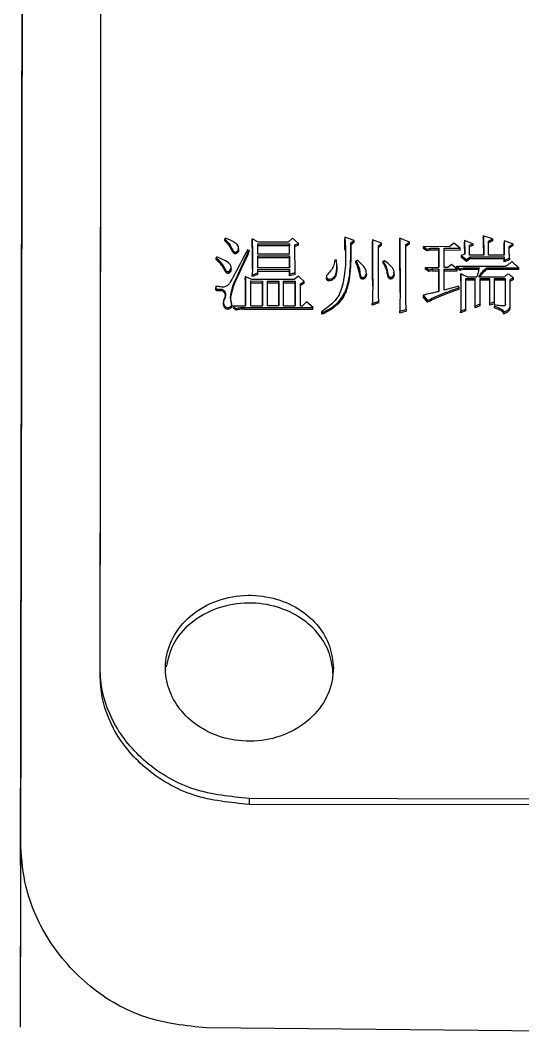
# Model space of a CAD drawing. Header units: millimetres. Extents: x 2271 to 4415, y 823 to 2339.
# Drawn here: x 2753.59 to 2767.05, y 2090 to 2117.29 of the extents above; entities that cross this region are included whole.
import ezdxf

# ---------------------------------------------------------------- set-up
doc = ezdxf.new("R2010")
doc.units = ezdxf.units.MM

msp = doc.modelspace()

# ---------------------------------------------------------------- linework, layer by layer
at = {"color": 7, "linetype": 'Continuous', "lineweight": 25}
for p, q in [((2759.063, 2111.378), (2759.063, 2111.425)), ((2759.972, 2111.345), (2759.799, 2111.432)), ((2759.95, 2111.302), (2760.805, 2111.3)), ((2759.95, 2111.024), (2759.95, 2111.302)), ((2760.762, 2111.344), (2759.972, 2111.345)), ((2760.881, 2111.447), (2760.762, 2111.344)), ((2760.805, 2111.023), (2760.805, 2111.3)), ((2760.805, 2111.3), (2760.805, 2111.254)), ((2761.043, 2111.309), (2760.881, 2111.447)), ((2760.945, 2111.274), (2761.043, 2111.309)), ((2761.043, 2111.262), (2760.945, 2111.227)), ((2762.282, 2111.132), (2762.287, 2111.432)), ((2762.536, 2111.392), (2762.287, 2111.479)), ((2762.449, 2111.323), (2762.536, 2111.392)), ((2762.449, 2111.277), (2762.449, 2111.323)), ((2763.271, 2111.313), (2763.022, 2111.409)), ((2763.022, 2111.409), (2763.022, 2111.362)), ((2763.271, 2111.266), (2763.184, 2111.197)), ((2763.185, 2111.244), (2763.271, 2111.313)), ((2764.018, 2111.346), (2763.758, 2111.451)), ((2763.919, 2109.911), (2763.92, 2111.277)), ((2763.92, 2111.277), (2764.018, 2111.346)), ((2764.017, 2111.3), (2763.92, 2111.231)), ((2765.207, 2111.318), (2765.088, 2111.223)), ((2765.38, 2111.179), (2765.207, 2111.318)), ((2765.716, 2111.3), (2765.489, 2111.387)), ((2765.489, 2111.387), (2765.489, 2111.34)), ((2765.629, 2111.265), (2765.716, 2111.3)), ((2765.629, 2110.997), (2765.629, 2111.265)), ((2766.246, 2111.429), (2765.997, 2111.516)), ((2765.997, 2111.516), (2765.997, 2111.469)), ((2766.137, 2110.996), (2766.138, 2111.368)), ((2766.138, 2111.368), (2766.246, 2111.429)), ((2766.246, 2111.382), (2766.138, 2111.322)), ((2766.56, 2111.376), (2766.559, 2110.995)), ((2766.56, 2111.376), (2766.559, 2111.33)), ((2766.559, 2110.995), (2766.559, 2111.33)), ((2766.787, 2111.298), (2766.56, 2111.376)), ((2766.689, 2111.229), (2766.787, 2111.298)), ((2759.436, 2111.198), (2759.436, 2111.209)), ((2759.436, 2111.163), (2759.436, 2111.176)), ((2759.723, 2111.091), (2759.723, 2111.138)), ((2759.95, 2111.255), (2760.805, 2111.254)), ((2760.805, 2111.023), (2759.95, 2111.024)), ((2760.804, 2111.023), (2760.805, 2111.254)), ((2762.449, 2111.144), (2762.449, 2111.191)), ((2763.183, 2110.113), (2763.185, 2111.244)), ((2764.396, 2111.224), (2764.483, 2111.155)), ((2765.088, 2111.223), (2764.396, 2111.224)), ((2764.396, 2111.178), (2764.396, 2111.224)), ((2764.482, 2111.108), (2764.396, 2111.178)), ((2764.482, 2111.108), (2764.483, 2111.155)), ((2764.58, 2111.134), (2764.482, 2111.108)), ((2764.58, 2111.181), (2764.807, 2111.18)), ((2764.58, 2111.134), (2764.58, 2111.181)), ((2764.58, 2111.134), (2764.807, 2111.134)), ((2764.806, 2110.668), (2764.807, 2111.134)), ((2764.807, 2111.18), (2764.807, 2110.668)), ((2764.947, 2110.668), (2764.948, 2111.18)), ((2764.947, 2111.134), (2765.38, 2111.133)), ((2764.948, 2111.18), (2765.38, 2111.179)), ((2765.499, 2111.023), (2765.402, 2110.988)), ((2765.402, 2110.988), (2765.542, 2110.875)), ((2765.716, 2111.253), (2765.629, 2111.219)), ((2766.008, 2110.996), (2765.629, 2110.997)), ((2766.559, 2110.995), (2766.137, 2110.996)), ((2766.786, 2111.251), (2766.689, 2111.182)), ((2758.835, 2110.876), (2758.836, 2110.922)), ((2759.95, 2110.981), (2760.804, 2110.98)), ((2759.95, 2110.66), (2759.95, 2110.981)), ((2759.95, 2110.935), (2760.804, 2110.933)), ((2760.804, 2110.98), (2760.804, 2110.658)), ((2760.804, 2110.658), (2760.804, 2110.933)), ((2762.016, 2110.873), (2762.059, 2110.873)), ((2763.314, 2110.836), (2763.346, 2110.853)), ((2763.314, 2110.79), (2763.314, 2110.836)), ((2765.142, 2110.746), (2765.045, 2110.668)), ((2765.293, 2110.624), (2765.142, 2110.746)), ((2765.542, 2110.829), (2765.402, 2110.942)), ((2765.542, 2110.875), (2765.64, 2110.953)), ((2765.64, 2110.907), (2765.542, 2110.829)), ((2765.542, 2110.875), (2765.542, 2110.829)), ((2765.64, 2110.953), (2766.559, 2110.952)), ((2765.64, 2110.907), (2766.559, 2110.905)), ((2766.559, 2110.952), (2766.559, 2110.865)), ((2766.559, 2110.952), (2766.559, 2110.905)), ((2766.559, 2110.865), (2766.7, 2110.917)), ((2766.559, 2110.819), (2766.559, 2110.905)), ((2766.7, 2110.87), (2766.559, 2110.819)), ((2766.7, 2110.917), (2766.7, 2110.87)), ((2759.236, 2110.631), (2759.236, 2110.678)), ((2759.809, 2110.634), (2759.798, 2110.468)), ((2759.798, 2110.468), (2759.949, 2110.52)), ((2759.949, 2110.475), (2759.798, 2110.423)), ((2759.798, 2110.423), (2759.798, 2110.468)), ((2759.949, 2110.52), (2759.95, 2110.616)), ((2760.804, 2110.658), (2759.95, 2110.66)), ((2759.95, 2110.616), (2760.804, 2110.614)), ((2759.95, 2110.57), (2760.804, 2110.569)), ((2760.804, 2110.614), (2760.804, 2110.484)), ((2760.804, 2110.438), (2760.804, 2110.569)), ((2760.804, 2110.484), (2760.955, 2110.527)), ((2760.804, 2110.438), (2760.804, 2110.484)), ((2760.955, 2110.481), (2760.804, 2110.438)), ((2761.842, 2110.506), (2761.842, 2110.505)), ((2762.065, 2110.577), (2762.066, 2110.623)), ((2762.859, 2110.534), (2762.859, 2110.557)), ((2763.602, 2110.553), (2763.602, 2110.557)), ((2763.602, 2110.511), (2763.602, 2110.539)), ((2764.449, 2110.623), (2764.45, 2110.669)), ((2764.536, 2110.553), (2764.449, 2110.623)), ((2764.45, 2110.669), (2764.536, 2110.599)), ((2764.45, 2110.669), (2764.807, 2110.668)), ((2764.536, 2110.553), (2764.536, 2110.599)), ((2764.633, 2110.579), (2764.536, 2110.553)), ((2764.633, 2110.625), (2764.807, 2110.624)), ((2764.633, 2110.579), (2764.633, 2110.625)), ((2764.633, 2110.579), (2764.806, 2110.579)), ((2764.807, 2110.624), (2764.806, 2110.023)), ((2764.806, 2110.023), (2764.806, 2110.579)), ((2765.045, 2110.668), (2764.947, 2110.668)), ((2764.947, 2110.624), (2765.293, 2110.624)), ((2764.947, 2110.057), (2764.947, 2110.624)), ((2764.947, 2110.578), (2765.293, 2110.578)), ((2765.282, 2110.656), (2765.283, 2110.702)), ((2765.283, 2110.702), (2766.602, 2110.7)), ((2765.293, 2110.578), (2765.293, 2110.624)), ((2765.39, 2110.447), (2765.391, 2110.493)), ((2765.392, 2110.29), (2765.39, 2110.447)), ((2765.466, 2110.658), (2765.888, 2110.657)), ((2765.466, 2110.612), (2765.466, 2110.658)), ((2765.876, 2110.612), (2765.466, 2110.612)), ((2766.083, 2110.657), (2766.948, 2110.655)), ((2766.083, 2110.611), (2766.083, 2110.657)), ((2766.948, 2110.61), (2766.083, 2110.611)), ((2759.787, 2110.346), (2759.614, 2110.425)), ((2759.614, 2110.425), (2759.614, 2110.379)), ((2759.625, 2110.216), (2759.624, 2109.638)), ((2759.624, 2110.17), (2759.625, 2110.216)), ((2759.624, 2109.638), (2759.624, 2110.17)), ((2759.765, 2110.303), (2760.079, 2110.302)), ((2759.765, 2109.638), (2759.765, 2110.303)), ((2759.765, 2110.257), (2760.079, 2110.257)), ((2760.923, 2110.344), (2759.787, 2110.346)), ((2760.079, 2110.302), (2760.078, 2109.637)), ((2760.078, 2109.637), (2760.079, 2110.257)), ((2760.079, 2110.257), (2760.079, 2110.302)), ((2760.208, 2109.637), (2760.209, 2110.302)), ((2760.209, 2110.302), (2760.512, 2110.301)), ((2760.209, 2110.256), (2760.512, 2110.256)), ((2760.512, 2110.301), (2760.511, 2109.636)), ((2760.511, 2109.636), (2760.512, 2110.256)), ((2760.512, 2110.256), (2760.512, 2110.301)), ((2760.641, 2109.636), (2760.642, 2110.301)), ((2760.641, 2110.256), (2760.955, 2110.255)), ((2760.642, 2110.301), (2760.955, 2110.3)), ((2761.042, 2110.431), (2760.923, 2110.344)), ((2760.954, 2109.636), (2760.955, 2110.255)), ((2760.955, 2110.3), (2760.955, 2109.636)), ((2760.955, 2110.255), (2760.955, 2110.3)), ((2761.193, 2110.291), (2761.042, 2110.431)), ((2761.095, 2109.635), (2761.096, 2110.23)), ((2761.096, 2110.23), (2761.193, 2110.291)), ((2761.193, 2110.246), (2761.096, 2110.185)), ((2765.393, 2110.294), (2765.392, 2109.64)), ((2765.53, 2109.548), (2765.531, 2110.371)), ((2765.531, 2110.371), (2765.78, 2110.37)), ((2765.78, 2110.325), (2765.531, 2110.325)), ((2765.564, 2110.414), (2765.823, 2110.414)), ((2765.779, 2109.627), (2765.78, 2110.37)), ((2765.779, 2109.582), (2765.78, 2110.325)), ((2765.78, 2110.325), (2765.78, 2110.37)), ((2765.877, 2110.413), (2766.559, 2110.412)), ((2765.909, 2109.679), (2765.91, 2110.37)), ((2766.169, 2110.324), (2765.909, 2110.324)), ((2765.91, 2110.37), (2766.169, 2110.369)), ((2766.168, 2109.652), (2766.169, 2110.324)), ((2766.169, 2109.696), (2766.169, 2110.369)), ((2766.169, 2110.324), (2766.169, 2110.369)), ((2766.298, 2109.74), (2766.299, 2110.369)), ((2766.299, 2110.369), (2766.591, 2110.369)), ((2766.591, 2110.323), (2766.299, 2110.324)), ((2766.59, 2109.678), (2766.591, 2110.369)), ((2766.59, 2109.677), (2766.591, 2110.323)), ((2766.591, 2110.323), (2766.591, 2110.369)), ((2766.72, 2109.651), (2766.721, 2110.342)), ((2758.824, 2110.076), (2758.824, 2110.121)), ((2764.384, 2109.927), (2764.502, 2109.779)), ((2764.384, 2109.927), (2764.384, 2109.882)), ((2765.336, 2110.161), (2764.947, 2110.057)), ((2765.347, 2110.126), (2765.336, 2110.161)), ((2765.347, 2110.081), (2765.347, 2110.126)), ((2759.278, 2109.639), (2759.364, 2109.568)), ((2759.278, 2109.639), (2759.624, 2109.638)), ((2759.765, 2109.638), (2760.078, 2109.637)), ((2760.511, 2109.636), (2760.208, 2109.637)), ((2760.641, 2109.636), (2760.955, 2109.636)), ((2761.095, 2109.635), (2761.149, 2109.635)), ((2761.258, 2109.74), (2761.149, 2109.635)), ((2761.431, 2109.591), (2761.258, 2109.74)), ((2763.021, 2109.702), (2763.194, 2109.763)), ((2763.194, 2109.718), (2763.021, 2109.657)), ((2763.021, 2109.657), (2763.021, 2109.702)), ((2764.502, 2109.734), (2764.384, 2109.882)), ((2764.502, 2109.734), (2764.502, 2109.779)), ((2765.779, 2109.582), (2765.779, 2109.627)), ((2766.168, 2109.652), (2766.169, 2109.696)), ((2766.298, 2109.661), (2766.298, 2109.626)), ((2766.298, 2109.661), (2766.298, 2109.616)), ((2766.298, 2109.581), (2766.298, 2109.626)), ((2766.72, 2109.607), (2766.72, 2109.651)), ((2759.364, 2109.524), (2759.278, 2109.594)), ((2759.364, 2109.524), (2759.364, 2109.568)), ((2759.581, 2109.594), (2761.431, 2109.591)), ((2759.581, 2109.55), (2759.581, 2109.594)), ((2759.581, 2109.55), (2761.43, 2109.546)), ((2761.668, 2109.485), (2761.69, 2109.459)), ((2761.668, 2109.441), (2761.668, 2109.485)), ((2761.69, 2109.415), (2761.668, 2109.441)), ((2761.69, 2109.415), (2761.69, 2109.459)), ((2763.756, 2109.49), (2763.929, 2109.542)), ((2763.756, 2109.446), (2763.756, 2109.49)), ((2763.929, 2109.542), (2763.929, 2109.498)), ((2765.389, 2109.452), (2765.39, 2109.496)), ((2766.298, 2109.581), (2766.298, 2109.616)), ((2766.547, 2109.423), (2766.547, 2109.467)), ((2755.725, 2099.749), (2755.726, 2099.941)), ((2759.721, 2096.434), (2759.72, 2096.274)), ((2796.72, 2096.207), (2759.72, 2096.274)), ((2796.721, 2096.366), (2759.721, 2096.434)), ((2789.033, 2089.997), (2758.582, 2090.282))]:
    msp.add_line(p, q, dxfattribs=at)
at = {"color": 7, "linetype": 'Continuous', "lineweight": 25, "flags": 128}
for points in [[(2759.063, 2111.425), (2759.069, 2111.431), (2759.077, 2111.441), (2759.085, 2111.451)], [(2759.434, 2111.162), (2759.438, 2111.141), (2759.431, 2111.101), (2759.409, 2111.064), (2759.377, 2111.037), (2759.362, 2111.031), (2759.347, 2111.029), (2759.331, 2111.032), (2759.316, 2111.041), (2759.291, 2111.068), (2759.182, 2111.25), (2759.063, 2111.378), (2759.063, 2111.378)], [(2759.799, 2111.385), (2759.799, 2111.411), (2759.799, 2111.432)], [(2761.043, 2111.262), (2761.043, 2111.288), (2761.043, 2111.309)], [(2762.535, 2111.346), (2762.536, 2111.372), (2762.536, 2111.392)], [(2763.271, 2111.266), (2763.271, 2111.293), (2763.271, 2111.313)], [(2763.758, 2111.404), (2763.758, 2111.43), (2763.758, 2111.451)], [(2764.017, 2111.3), (2764.017, 2111.326), (2764.018, 2111.346)], [(2765.716, 2111.3), (2765.716, 2111.274), (2765.716, 2111.253)], [(2766.246, 2111.429), (2766.246, 2111.403), (2766.246, 2111.382)], [(2766.787, 2111.298), (2766.787, 2111.272), (2766.786, 2111.251)], [(2764.483, 2111.155), (2764.531, 2111.168), (2764.58, 2111.181)], [(2764.807, 2111.134), (2764.807, 2111.16), (2764.807, 2111.18)], [(2765.38, 2111.133), (2765.38, 2111.159), (2765.38, 2111.179)], [(2765.402, 2110.988), (2765.402, 2110.963), (2765.402, 2110.942)], [(2758.836, 2110.922), (2758.847, 2110.935), (2758.857, 2110.948)], [(2760.804, 2110.933), (2760.804, 2110.959), (2760.804, 2110.98)], [(2762.578, 2110.837), (2762.586, 2110.844), (2762.599, 2110.854), (2762.611, 2110.863)], [(2762.578, 2110.791), (2762.578, 2110.811), (2762.578, 2110.824), (2762.578, 2110.837)], [(2762.856, 2110.511), (2762.861, 2110.476), (2762.846, 2110.413), (2762.828, 2110.382), (2762.805, 2110.363), (2762.777, 2110.351), (2762.756, 2110.349), (2762.741, 2110.352), (2762.729, 2110.359), (2762.717, 2110.373), (2762.699, 2110.42), (2762.689, 2110.477), (2762.628, 2110.701), (2762.578, 2110.791), (2762.578, 2110.791)], [(2765.64, 2110.953), (2765.64, 2110.927), (2765.64, 2110.907)], [(2766.559, 2110.865), (2766.559, 2110.839), (2766.559, 2110.819)], [(2759.949, 2110.475), (2759.949, 2110.5), (2759.949, 2110.52)], [(2760.804, 2110.569), (2760.804, 2110.594), (2760.804, 2110.614)], [(2760.955, 2110.481), (2760.955, 2110.507), (2760.955, 2110.527)], [(2764.536, 2110.599), (2764.585, 2110.612), (2764.633, 2110.625)], [(2764.806, 2110.579), (2764.806, 2110.604), (2764.807, 2110.624)], [(2765.369, 2110.632), (2765.418, 2110.645), (2765.466, 2110.658)], [(2765.369, 2110.586), (2765.369, 2110.612), (2765.369, 2110.632)], [(2765.466, 2110.612), (2765.417, 2110.599), (2765.369, 2110.586)], [(2766.948, 2110.61), (2766.948, 2110.635), (2766.948, 2110.655)], [(2761.193, 2110.246), (2761.193, 2110.271), (2761.193, 2110.291)], [(2766.808, 2110.386), (2766.786, 2110.375), (2766.764, 2110.364), (2766.743, 2110.353), (2766.721, 2110.342)], [(2766.807, 2110.34), (2766.764, 2110.318), (2766.721, 2110.297)], [(2766.807, 2110.34), (2766.807, 2110.366), (2766.808, 2110.386)], [(2763.194, 2109.718), (2763.194, 2109.743), (2763.194, 2109.763)], [(2765.909, 2109.679), (2765.863, 2109.661), (2765.821, 2109.644), (2765.779, 2109.627)], [(2765.909, 2109.635), (2765.844, 2109.608), (2765.779, 2109.582)], [(2765.909, 2109.635), (2765.909, 2109.66), (2765.909, 2109.679)], [(2766.298, 2109.695), (2766.233, 2109.673), (2766.168, 2109.652)], [(2766.298, 2109.74), (2766.252, 2109.724), (2766.21, 2109.71), (2766.169, 2109.696)], [(2766.298, 2109.695), (2766.298, 2109.72), (2766.298, 2109.74)], [(2761.43, 2109.546), (2761.43, 2109.571), (2761.431, 2109.591)], [(2763.756, 2109.446), (2763.803, 2109.46), (2763.851, 2109.474), (2763.929, 2109.498)], [(2765.53, 2109.504), (2765.46, 2109.478), (2765.389, 2109.452)], [(2765.53, 2109.548), (2765.484, 2109.531), (2765.437, 2109.514), (2765.39, 2109.496)], [(2765.53, 2109.504), (2765.53, 2109.529), (2765.53, 2109.548)], [(2753.591, 2095.276), (2753.59, 2094.657), (2753.589, 2094.038), (2753.587, 2093.417), (2753.586, 2092.796), (2753.585, 2092.174), (2753.584, 2091.552), (2753.583, 2090.928), (2753.582, 2090.304)]]:
    msp.add_lwpolyline(points, dxfattribs=at)
at = {"color": 7, "linetype": 'Continuous', "lineweight": 25}
for points in [[(2753.706, 2156.626), (2753.706, 2156.545), (2753.706, 2156.385), (2753.703, 2154.737), (2753.698, 2152.086), (2753.691, 2148.369), (2753.682, 2143.666), (2753.671, 2138.041), (2753.659, 2131.579), (2753.646, 2124.372), (2753.631, 2116.529), (2753.615, 2108.162), (2753.599, 2099.405), (2753.587, 2093.363), (2753.582, 2090.342)], [(2753.59, 2094.648), (2753.595, 2097.234), (2753.604, 2102.406), (2753.618, 2109.865), (2753.632, 2116.988), (2753.644, 2123.677), (2753.656, 2129.854), (2753.667, 2135.444), (2753.676, 2140.381), (2753.684, 2144.604), (2753.69, 2148.068), (2753.695, 2150.71), (2753.699, 2152.577), (2753.7, 2153.093), (2753.7, 2153.351)]]:
    msp.add_open_spline(points, degree=3, dxfattribs=at)
for points, knots in [([(2755.726, 2099.937), (2755.727, 2100.428), (2755.73, 2102.882), (2755.735, 2107.23), (2755.741, 2112.837), (2755.746, 2118.234), (2755.75, 2123.988), (2755.753, 2129.939), (2755.754, 2135.865), (2755.753, 2141.135), (2755.749, 2145.661), (2755.744, 2149.415), (2755.737, 2152.005), (2755.729, 2153.698), (2755.722, 2154.778), (2755.714, 2155.505), (2755.708, 2155.656), (2755.705, 2155.732)], [0, 0, 0, 0, 0.015692, 0.078515, 0.141334, 0.20415, 0.266967, 0.352016, 0.437317, 0.522367, 0.607418, 0.69272, 0.77777, 0.83263, 0.887489, 0.943742, 1, 1, 1, 1]), ([(2755.725, 2099.746), (2755.725, 2100.284), (2755.729, 2102.977), (2755.735, 2108.324), (2755.743, 2115.54), (2755.748, 2122.857), (2755.751, 2129.031), (2755.752, 2134.135), (2755.752, 2138.315), (2755.75, 2142.521), (2755.746, 2146.526), (2755.739, 2150.065), (2755.73, 2152.739), (2755.718, 2154.533), (2755.709, 2154.866), (2755.704, 2155.032)], [0, 0, 0, 0, 0.017379, 0.086966, 0.17585, 0.265018, 0.353899, 0.419464, 0.485029, 0.550594, 0.638845, 0.727377, 0.81563, 0.907817, 1, 1, 1, 1]), ([(2759.063, 2111.425), (2759.118, 2111.373), (2759.216, 2111.281), (2759.262, 2111.149), (2759.31, 2111.091), (2759.33, 2111.078), (2759.348, 2111.074), (2759.367, 2111.078), (2759.389, 2111.09), (2759.413, 2111.112), (2759.434, 2111.146), (2759.44, 2111.188), (2759.433, 2111.237), (2759.397, 2111.287), (2759.283, 2111.368), (2759.173, 2111.414), (2759.085, 2111.451)], [0, 0, 0, 0, 0.207426, 0.367178, 0.400688, 0.416557, 0.431267, 0.448072, 0.466648, 0.497246, 0.538519, 0.578668, 0.620139, 0.682423, 0.747231, 1, 1, 1, 1]), ([(2759.799, 2111.432), (2759.802, 2111.329), (2759.808, 2111.145), (2759.81, 2110.879), (2759.809, 2110.715), (2759.809, 2110.634)], [0, 0, 0, 0, 0.386875, 0.693415, 1, 1, 1, 1]), ([(2759.809, 2110.633), (2759.809, 2110.669), (2759.809, 2110.732), (2759.809, 2110.807), (2759.809, 2110.872), (2759.809, 2110.923), (2759.809, 2110.975), (2759.808, 2111.052), (2759.806, 2111.129), (2759.804, 2111.219), (2759.802, 2111.27), (2759.801, 2111.315), (2759.8, 2111.349), (2759.799, 2111.37), (2759.799, 2111.385)], [0, 0, 0, 0, 0.1459511, 0.2485273, 0.2998155, 0.4023919, 0.45368, 0.5049681, 0.7101241, 0.7614122, 0.8639885, 0.9152766, 0.9409207, 1, 1, 1, 1]), ([(2760.955, 2110.527), (2760.952, 2110.655), (2760.947, 2110.844), (2760.946, 2111.093), (2760.945, 2111.214), (2760.945, 2111.274)], [0, 0, 0, 0, 0.513443, 0.756719, 1, 1, 1, 1]), ([(2762.287, 2111.479), (2762.307, 2111.081), (2762.334, 2110.525), (2762.11, 2109.795), (2761.817, 2109.59), (2761.668, 2109.485)], [0, 0, 0, 0, 0.554435, 0.773568, 1, 1, 1, 1]), ([(2761.69, 2109.459), (2761.768, 2109.498), (2761.97, 2109.599), (2762.234, 2109.853), (2762.4, 2110.274), (2762.444, 2110.772), (2762.447, 2111.139), (2762.449, 2111.323)], [0, 0, 0, 0, 0.112641, 0.292889, 0.474955, 0.735645, 1, 1, 1, 1]), ([(2762.449, 2111.277), (2762.448, 2111.164), (2762.447, 2110.824), (2762.42, 2110.356), (2762.282, 2109.881), (2762.018, 2109.59), (2761.792, 2109.469), (2761.69, 2109.415)], [0, 0, 0, 0, 0.162061, 0.486697, 0.667178, 0.849696, 1, 1, 1, 1]), ([(2762.449, 2111.277), (2762.461, 2111.286), (2762.482, 2111.303), (2762.511, 2111.326), (2762.527, 2111.339), (2762.535, 2111.346)], [0, 0, 0, 0, 0.4285178, 0.7142589, 1, 1, 1, 1]), ([(2763.022, 2111.409), (2763.024, 2111.231), (2763.026, 2110.963), (2763.028, 2110.626), (2763.03, 2110.399), (2763.032, 2110.261), (2763.032, 2110.192)], [0, 0, 0, 0, 0.440829, 0.661242, 0.83062, 1, 1, 1, 1]), ([(2763.032, 2110.163), (2763.031, 2110.247), (2763.03, 2110.376), (2763.028, 2110.595), (2763.027, 2110.774), (2763.026, 2110.953), (2763.025, 2111.064), (2763.024, 2111.153), (2763.023, 2111.21), (2763.023, 2111.256), (2763.023, 2111.303), (2763.022, 2111.338), (2763.022, 2111.362)], [0, 0, 0, 0, 0.21029, 0.322113, 0.545759, 0.657582, 0.769405, 0.825316, 0.881228, 0.910921, 0.940614, 1, 1, 1, 1]), ([(2763.758, 2111.451), (2763.759, 2111.265), (2763.761, 2110.934), (2763.764, 2110.528), (2763.766, 2110.236), (2763.767, 2110.089), (2763.767, 2110.016)], [0, 0, 0, 0, 0.390303, 0.695145, 0.847572, 1, 1, 1, 1]), ([(2763.767, 2109.997), (2763.767, 2110), (2763.767, 2110.009), (2763.767, 2110.029), (2763.767, 2110.059), (2763.766, 2110.094), (2763.766, 2110.164), (2763.765, 2110.316), (2763.763, 2110.6), (2763.761, 2110.907), (2763.759, 2111.155), (2763.759, 2111.297), (2763.758, 2111.368), (2763.758, 2111.404)], [0, 0, 0, 0, 0.006208, 0.018649, 0.04353, 0.068411, 0.093293, 0.192818, 0.39187, 0.695929, 0.847964, 0.923982, 1, 1, 1, 1]), ([(2765.489, 2111.387), (2765.491, 2111.352), (2765.494, 2111.284), (2765.499, 2111.162), (2765.499, 2111.075), (2765.499, 2111.023)], [0, 0, 0, 0, 0.284728, 0.569466, 1, 1, 1, 1]), ([(2765.499, 2111.023), (2765.499, 2111.042), (2765.499, 2111.095), (2765.496, 2111.201), (2765.491, 2111.287), (2765.489, 2111.34)], [0, 0, 0, 0, 0.178051, 0.501334, 1, 1, 1, 1]), ([(2765.997, 2111.516), (2766.001, 2111.418), (2766.007, 2111.283), (2766.008, 2111.11), (2766.008, 2111.034), (2766.008, 2110.996)], [0, 0, 0, 0, 0.5632267, 0.7816065, 1, 1, 1, 1]), ([(2766.007, 2110.996), (2766.007, 2111.029), (2766.007, 2111.11), (2766.005, 2111.268), (2766, 2111.393), (2765.997, 2111.469)], [0, 0, 0, 0, 0.208731, 0.5152, 1, 1, 1, 1]), ([(2759.681, 2111.15), (2759.659, 2111.107), (2759.547, 2110.895), (2759.394, 2110.608), (2759.253, 2110.338), (2759.179, 2110.214), (2759.109, 2110.159), (2759.027, 2110.134), (2758.943, 2110.14), (2758.877, 2110.162), (2758.832, 2110.156), (2758.819, 2110.154)], [0, 0, 0, 0, 0.102395, 0.511938, 0.690628, 0.751585, 0.813367, 0.867382, 0.913423, 0.973554, 1, 1, 1, 1]), ([(2758.823, 2110.138), (2758.823, 2110.132), (2758.823, 2110.119), (2758.83, 2110.103), (2758.842, 2110.091), (2758.857, 2110.084), (2758.905, 2110.079), (2758.965, 2110.093), (2759.025, 2110.067), (2759.06, 2110.034), (2759.083, 2109.989), (2759.092, 2109.935), (2759.071, 2109.861), (2759.022, 2109.788), (2759.031, 2109.697), (2759.054, 2109.639), (2759.087, 2109.604), (2759.116, 2109.59), (2759.147, 2109.586), (2759.179, 2109.591), (2759.209, 2109.605), (2759.235, 2109.628), (2759.25, 2109.659), (2759.254, 2109.724), (2759.215, 2109.817), (2759.239, 2110.104), (2759.453, 2110.535), (2759.628, 2110.925), (2759.721, 2111.134)], [0, 0, 0, 0, 0.0077713, 0.0158316, 0.020898, 0.0259592, 0.0344206, 0.0725739, 0.0891678, 0.1057133, 0.1266355, 0.1478921, 0.1714651, 0.2180015, 0.2486216, 0.2792272, 0.2913691, 0.3036375, 0.3143026, 0.3254008, 0.3378209, 0.3512343, 0.3645439, 0.3773655, 0.4297963, 0.4823092, 0.7227669, 1, 1, 1, 1]), ([(2759.723, 2111.091), (2759.711, 2111.067), (2759.653, 2110.943), (2759.488, 2110.564), (2759.264, 2110.167), (2759.211, 2109.792), (2759.247, 2109.691), (2759.253, 2109.633), (2759.244, 2109.599), (2759.224, 2109.572), (2759.194, 2109.552), (2759.159, 2109.542), (2759.123, 2109.543), (2759.093, 2109.555), (2759.066, 2109.58), (2759.039, 2109.626), (2759.024, 2109.69), (2759.037, 2109.782), (2759.094, 2109.856), (2759.084, 2109.94), (2759.061, 2109.988), (2759.025, 2110.022), (2758.985, 2110.039), (2758.935, 2110.043), (2758.892, 2110.036), (2758.858, 2110.039), (2758.842, 2110.046), (2758.831, 2110.057), (2758.823, 2110.073), (2758.823, 2110.086), (2758.823, 2110.093)], [0, 0, 0, 0, 0.032868, 0.164313, 0.500812, 0.571772, 0.614165, 0.629315, 0.642292, 0.655278, 0.668229, 0.681703, 0.694768, 0.7063, 0.716864, 0.736527, 0.768308, 0.795171, 0.848177, 0.871235, 0.8943, 0.910729, 0.927235, 0.942219, 0.964687, 0.973751, 0.979064, 0.984404, 0.990949, 1, 1, 1, 1]), ([(2766.7, 2110.917), (2766.697, 2110.955), (2766.693, 2111.027), (2766.689, 2111.131), (2766.689, 2111.196), (2766.689, 2111.229)], [0, 0, 0, 0, 0.370983, 0.685388, 1, 1, 1, 1]), ([(2758.836, 2110.922), (2758.869, 2110.892), (2758.971, 2110.798), (2759.05, 2110.677), (2759.093, 2110.582), (2759.111, 2110.565), (2759.132, 2110.555), (2759.154, 2110.551), (2759.174, 2110.554), (2759.192, 2110.564), (2759.215, 2110.591), (2759.232, 2110.632), (2759.239, 2110.684), (2759.226, 2110.729), (2759.17, 2110.797), (2759.039, 2110.868), (2758.922, 2110.92), (2758.857, 2110.948)], [0, 0, 0, 0, 0.118686, 0.359193, 0.382947, 0.402075, 0.421219, 0.441111, 0.455766, 0.470497, 0.490906, 0.548401, 0.59066, 0.633123, 0.67426, 0.821862, 1, 1, 1, 1]), ([(2759.235, 2110.632), (2759.234, 2110.62), (2759.234, 2110.591), (2759.219, 2110.557), (2759.202, 2110.529), (2759.187, 2110.515), (2759.17, 2110.508), (2759.151, 2110.506), (2759.13, 2110.51), (2759.108, 2110.52), (2759.091, 2110.54), (2759.068, 2110.594), (2759.024, 2110.68), (2758.936, 2110.781), (2758.869, 2110.844), (2758.836, 2110.876)], [0, 0, 0, 0, 0.056202, 0.134387, 0.173037, 0.202559, 0.226059, 0.24948, 0.2826, 0.316015, 0.34965, 0.397629, 0.589039, 0.792863, 1, 1, 1, 1]), ([(2762.016, 2110.873), (2762.009, 2110.827), (2761.996, 2110.734), (2761.936, 2110.593), (2761.845, 2110.515), (2761.8, 2110.454), (2761.791, 2110.425), (2761.794, 2110.397), (2761.805, 2110.376), (2761.822, 2110.362), (2761.844, 2110.354), (2761.88, 2110.352), (2761.927, 2110.362), (2761.975, 2110.388), (2762.019, 2110.433), (2762.068, 2110.544), (2762.071, 2110.698), (2762.063, 2110.822), (2762.059, 2110.873)], [0, 0, 0, 0, 0.1155207, 0.231637, 0.3603166, 0.3887728, 0.4111395, 0.4336114, 0.4546725, 0.4686543, 0.4826316, 0.5059355, 0.5454597, 0.5859072, 0.6273218, 0.6908769, 0.8746241, 1, 1, 1, 1]), ([(2762.578, 2110.837), (2762.601, 2110.798), (2762.646, 2110.719), (2762.687, 2110.59), (2762.69, 2110.491), (2762.71, 2110.431), (2762.721, 2110.41), (2762.737, 2110.398), (2762.753, 2110.394), (2762.774, 2110.395), (2762.798, 2110.403), (2762.824, 2110.42), (2762.849, 2110.457), (2762.866, 2110.512), (2762.856, 2110.589), (2762.807, 2110.676), (2762.719, 2110.768), (2762.648, 2110.832), (2762.611, 2110.863), (2762.611, 2110.863)], [0, 0, 0, 0, 0.122964, 0.247033, 0.370506, 0.395962, 0.421667, 0.433716, 0.445798, 0.461982, 0.485012, 0.508549, 0.540715, 0.603685, 0.664286, 0.751117, 0.871604, 0.999877, 1, 1, 1, 1]), ([(2763.314, 2110.836), (2763.337, 2110.794), (2763.38, 2110.716), (2763.422, 2110.594), (2763.432, 2110.497), (2763.451, 2110.433), (2763.475, 2110.409), (2763.493, 2110.402), (2763.515, 2110.4), (2763.541, 2110.405), (2763.564, 2110.418), (2763.584, 2110.442), (2763.601, 2110.486), (2763.608, 2110.55), (2763.575, 2110.648), (2763.475, 2110.745), (2763.39, 2110.817), (2763.346, 2110.853)], [0, 0, 0, 0, 0.133288, 0.244453, 0.355406, 0.411337, 0.426567, 0.441924, 0.46024, 0.483233, 0.506284, 0.526764, 0.567645, 0.636153, 0.704868, 0.849066, 1, 1, 1, 1]), ([(2763.597, 2110.511), (2763.6, 2110.498), (2763.607, 2110.462), (2763.594, 2110.417), (2763.574, 2110.382), (2763.554, 2110.366), (2763.531, 2110.357), (2763.507, 2110.354), (2763.486, 2110.358), (2763.468, 2110.369), (2763.447, 2110.397), (2763.428, 2110.472), (2763.415, 2110.576), (2763.369, 2110.691), (2763.332, 2110.757), (2763.314, 2110.79)], [0, 0, 0, 0, 0.057848, 0.158079, 0.196313, 0.228889, 0.261496, 0.295622, 0.320347, 0.345285, 0.375472, 0.466946, 0.67758, 0.837757, 1, 1, 1, 1]), ([(2766.602, 2110.7), (2766.629, 2110.72), (2766.67, 2110.75), (2766.724, 2110.791), (2766.751, 2110.811), (2766.765, 2110.821)], [0, 0, 0, 0, 0.5, 0.75, 1, 1, 1, 1]), ([(2766.765, 2110.821), (2766.788, 2110.8), (2766.83, 2110.762), (2766.892, 2110.707), (2766.929, 2110.672), (2766.948, 2110.655)], [0, 0, 0, 0, 0.382288, 0.691144, 1, 1, 1, 1]), ([(2762.066, 2110.706), (2762.067, 2110.699), (2762.071, 2110.626), (2762.067, 2110.528), (2762.035, 2110.416), (2761.996, 2110.36), (2761.943, 2110.322), (2761.894, 2110.309), (2761.855, 2110.307), (2761.83, 2110.312), (2761.813, 2110.323), (2761.8, 2110.338), (2761.792, 2110.359), (2761.791, 2110.379), (2761.795, 2110.391), (2761.797, 2110.395)], [0, 0, 0, 0, 0.0303454, 0.3603438, 0.4763949, 0.5935973, 0.678864, 0.7643231, 0.8132043, 0.8469953, 0.8746456, 0.9022271, 0.940594, 0.9794498, 1, 1, 1, 1]), ([(2765.369, 2110.586), (2765.354, 2110.598), (2765.326, 2110.621), (2765.297, 2110.644), (2765.282, 2110.656)], [0, 0, 0, 0, 0.499999, 1, 1, 1, 1]), ([(2765.283, 2110.702), (2765.297, 2110.69), (2765.326, 2110.667), (2765.355, 2110.644), (2765.369, 2110.632)], [0, 0, 0, 0, 0.5, 1, 1, 1, 1]), ([(2765.391, 2110.493), (2765.392, 2110.432), (2765.395, 2110.236), (2765.397, 2109.904), (2765.392, 2109.632), (2765.39, 2109.496)], [0, 0, 0, 0, 0.183884, 0.591879, 1, 1, 1, 1]), ([(2765.564, 2110.414), (2765.535, 2110.427), (2765.477, 2110.453), (2765.419, 2110.48), (2765.391, 2110.493)], [0, 0, 0, 0, 0.5, 1, 1, 1, 1]), ([(2765.888, 2110.657), (2765.877, 2110.617), (2765.856, 2110.536), (2765.834, 2110.454), (2765.823, 2110.414)], [0, 0, 0, 0, 0.5, 1, 1, 1, 1]), ([(2765.877, 2110.413), (2765.909, 2110.463), (2765.965, 2110.553), (2766.047, 2110.625), (2766.083, 2110.657)], [0, 0, 0, 0, 0.5562608, 1, 1, 1, 1]), ([(2765.909, 2110.413), (2765.931, 2110.447), (2765.979, 2110.52), (2766.046, 2110.579), (2766.083, 2110.611)], [0, 0, 0, 0, 0.461428, 1, 1, 1, 1]), ([(2766.559, 2110.412), (2766.571, 2110.422), (2766.595, 2110.442), (2766.631, 2110.471), (2766.655, 2110.49), (2766.667, 2110.499)], [0, 0, 0, 0, 0.342692, 0.671346, 1, 1, 1, 1]), ([(2766.667, 2110.499), (2766.679, 2110.489), (2766.704, 2110.469), (2766.751, 2110.431), (2766.785, 2110.404), (2766.808, 2110.386)], [0, 0, 0, 0, 0.263606, 0.527213, 1, 1, 1, 1]), ([(2759.614, 2110.425), (2759.617, 2110.394), (2759.621, 2110.344), (2759.623, 2110.274), (2759.624, 2110.235), (2759.625, 2110.216)], [0, 0, 0, 0, 0.438995, 0.719464, 1, 1, 1, 1]), ([(2759.624, 2110.17), (2759.624, 2110.201), (2759.623, 2110.251), (2759.618, 2110.32), (2759.615, 2110.36), (2759.614, 2110.379)], [0, 0, 0, 0, 0.435197, 0.717566, 1, 1, 1, 1]), ([(2763.032, 2110.192), (2763.031, 2110.126), (2763.03, 2110.011), (2763.026, 2109.848), (2763.023, 2109.751), (2763.021, 2109.702)], [0, 0, 0, 0, 0.404483, 0.702227, 1, 1, 1, 1]), ([(2763.194, 2109.763), (2763.192, 2109.794), (2763.189, 2109.856), (2763.185, 2109.972), (2763.184, 2110.058), (2763.183, 2110.113)], [0, 0, 0, 0, 0.264401, 0.528809, 1, 1, 1, 1]), ([(2763.767, 2110.016), (2763.766, 2109.944), (2763.763, 2109.82), (2763.759, 2109.645), (2763.757, 2109.542), (2763.756, 2109.49)], [0, 0, 0, 0, 0.412441, 0.70622, 1, 1, 1, 1]), ([(2763.929, 2109.542), (2763.928, 2109.574), (2763.925, 2109.638), (2763.92, 2109.76), (2763.919, 2109.851), (2763.919, 2109.91)], [0, 0, 0, 0, 0.258832, 0.517669, 1, 1, 1, 1]), ([(2764.806, 2110.023), (2764.768, 2110.013), (2764.693, 2109.993), (2764.553, 2109.959), (2764.449, 2109.939), (2764.384, 2109.927)], [0, 0, 0, 0, 0.270954, 0.541932, 1, 1, 1, 1]), ([(2764.502, 2109.779), (2764.583, 2109.821), (2764.743, 2109.905), (2765.03, 2110.011), (2765.231, 2110.084), (2765.347, 2110.126)], [0, 0, 0, 0, 0.299814, 0.597246, 1, 1, 1, 1]), ([(2765.347, 2110.081), (2765.261, 2110.051), (2765.09, 2109.989), (2764.802, 2109.884), (2764.612, 2109.789), (2764.502, 2109.734)], [0, 0, 0, 0, 0.297541, 0.595102, 1, 1, 1, 1]), ([(2766.59, 2109.678), (2766.589, 2109.673), (2766.587, 2109.664), (2766.578, 2109.65), (2766.562, 2109.64), (2766.522, 2109.628), (2766.432, 2109.644), (2766.351, 2109.654), (2766.298, 2109.661)], [0, 0, 0, 0, 0.049888, 0.101022, 0.164011, 0.229448, 0.49258, 1, 1, 1, 1]), ([(2766.298, 2109.626), (2766.334, 2109.616), (2766.392, 2109.601), (2766.463, 2109.563), (2766.516, 2109.522), (2766.537, 2109.485), (2766.547, 2109.467)], [0, 0, 0, 0, 0.34869, 0.570906, 0.788288, 1, 1, 1, 1]), ([(2766.547, 2109.467), (2766.598, 2109.489), (2766.669, 2109.518), (2766.717, 2109.596), (2766.719, 2109.633), (2766.72, 2109.651)], [0, 0, 0, 0, 0.572838, 0.788051, 1, 1, 1, 1]), ([(2759.364, 2109.568), (2759.404, 2109.577), (2759.475, 2109.593), (2759.549, 2109.594), (2759.581, 2109.594)], [0, 0, 0, 0, 0.558835, 1, 1, 1, 1]), ([(2759.581, 2109.55), (2759.539, 2109.549), (2759.466, 2109.547), (2759.395, 2109.531), (2759.364, 2109.524)], [0, 0, 0, 0, 0.5610855, 1, 1, 1, 1]), ([(2766.298, 2109.581), (2766.333, 2109.572), (2766.391, 2109.557), (2766.463, 2109.519), (2766.515, 2109.477), (2766.536, 2109.441), (2766.547, 2109.423)], [0, 0, 0, 0, 0.3488, 0.571044, 0.788393, 1, 1, 1, 1]), ([(2766.547, 2109.423), (2766.598, 2109.445), (2766.669, 2109.474), (2766.717, 2109.552), (2766.719, 2109.589), (2766.72, 2109.607)], [0, 0, 0, 0, 0.573022, 0.788169, 1, 1, 1, 1]), ([(2761.976, 2099.926), (2761.956, 2100.125), (2761.915, 2100.526), (2761.593, 2101.068), (2761.106, 2101.513), (2760.446, 2101.816), (2759.666, 2101.922), (2758.853, 2101.778), (2758.14, 2101.38), (2757.654, 2100.795), (2757.448, 2100.139), (2757.493, 2099.505), (2757.748, 2098.935), (2758.189, 2098.455), (2758.801, 2098.102), (2759.554, 2097.932), (2760.37, 2098.002), (2761.127, 2098.334), (2761.684, 2098.88), (2761.945, 2099.452), (2761.968, 2099.803), (2761.976, 2099.926)], [0, 0, 0, 0, 0.046279, 0.092725, 0.141725, 0.195203, 0.253703, 0.315281, 0.376932, 0.43439, 0.485836, 0.533043, 0.57924, 0.627326, 0.679267, 0.736374, 0.797512, 0.859391, 0.918431, 0.971633, 1, 1, 1, 1]), ([(2761.974, 2099.734), (2761.954, 2099.931), (2761.914, 2100.324), (2761.598, 2100.858), (2761.118, 2101.298), (2760.463, 2101.602), (2759.684, 2101.713), (2758.862, 2101.575), (2758.148, 2101.18), (2757.647, 2100.61), (2757.544, 2100.163), (2757.497, 2099.961)], [0, 0, 0, 0, 0.0945636, 0.1894819, 0.2900462, 0.4006216, 0.52239, 0.6514456, 0.7808341, 0.9007344, 1, 1, 1, 1]), ([(2759.721, 2096.434), (2759.22, 2096.482), (2758.218, 2096.58), (2756.926, 2097.327), (2756.053, 2098.376), (2755.747, 2099.312), (2755.73, 2099.822), (2755.726, 2099.937)], [0, 0, 0, 0, 0.251176, 0.502957, 0.733145, 0.939637, 1, 1, 1, 1]), ([(2759.72, 2096.274), (2759.215, 2096.323), (2758.203, 2096.421), (2756.903, 2097.175), (2756.034, 2098.229), (2755.743, 2099.151), (2755.728, 2099.644), (2755.725, 2099.746)], [0, 0, 0, 0, 0.254502, 0.509672, 0.741039, 0.946304, 1, 1, 1, 1]), ([(2758.582, 2090.282), (2758.02, 2090.342), (2756.896, 2090.463), (2755.401, 2091.333), (2754.271, 2092.602), (2753.674, 2093.999), (2753.614, 2094.914), (2753.591, 2095.276)], [0, 0, 0, 0, 0.214435, 0.428838, 0.643997, 0.859437, 1, 1, 1, 1])]:
    msp.add_open_spline(points, degree=3, knots=knots, dxfattribs=at)

doc.saveas('drawing.dxf')
